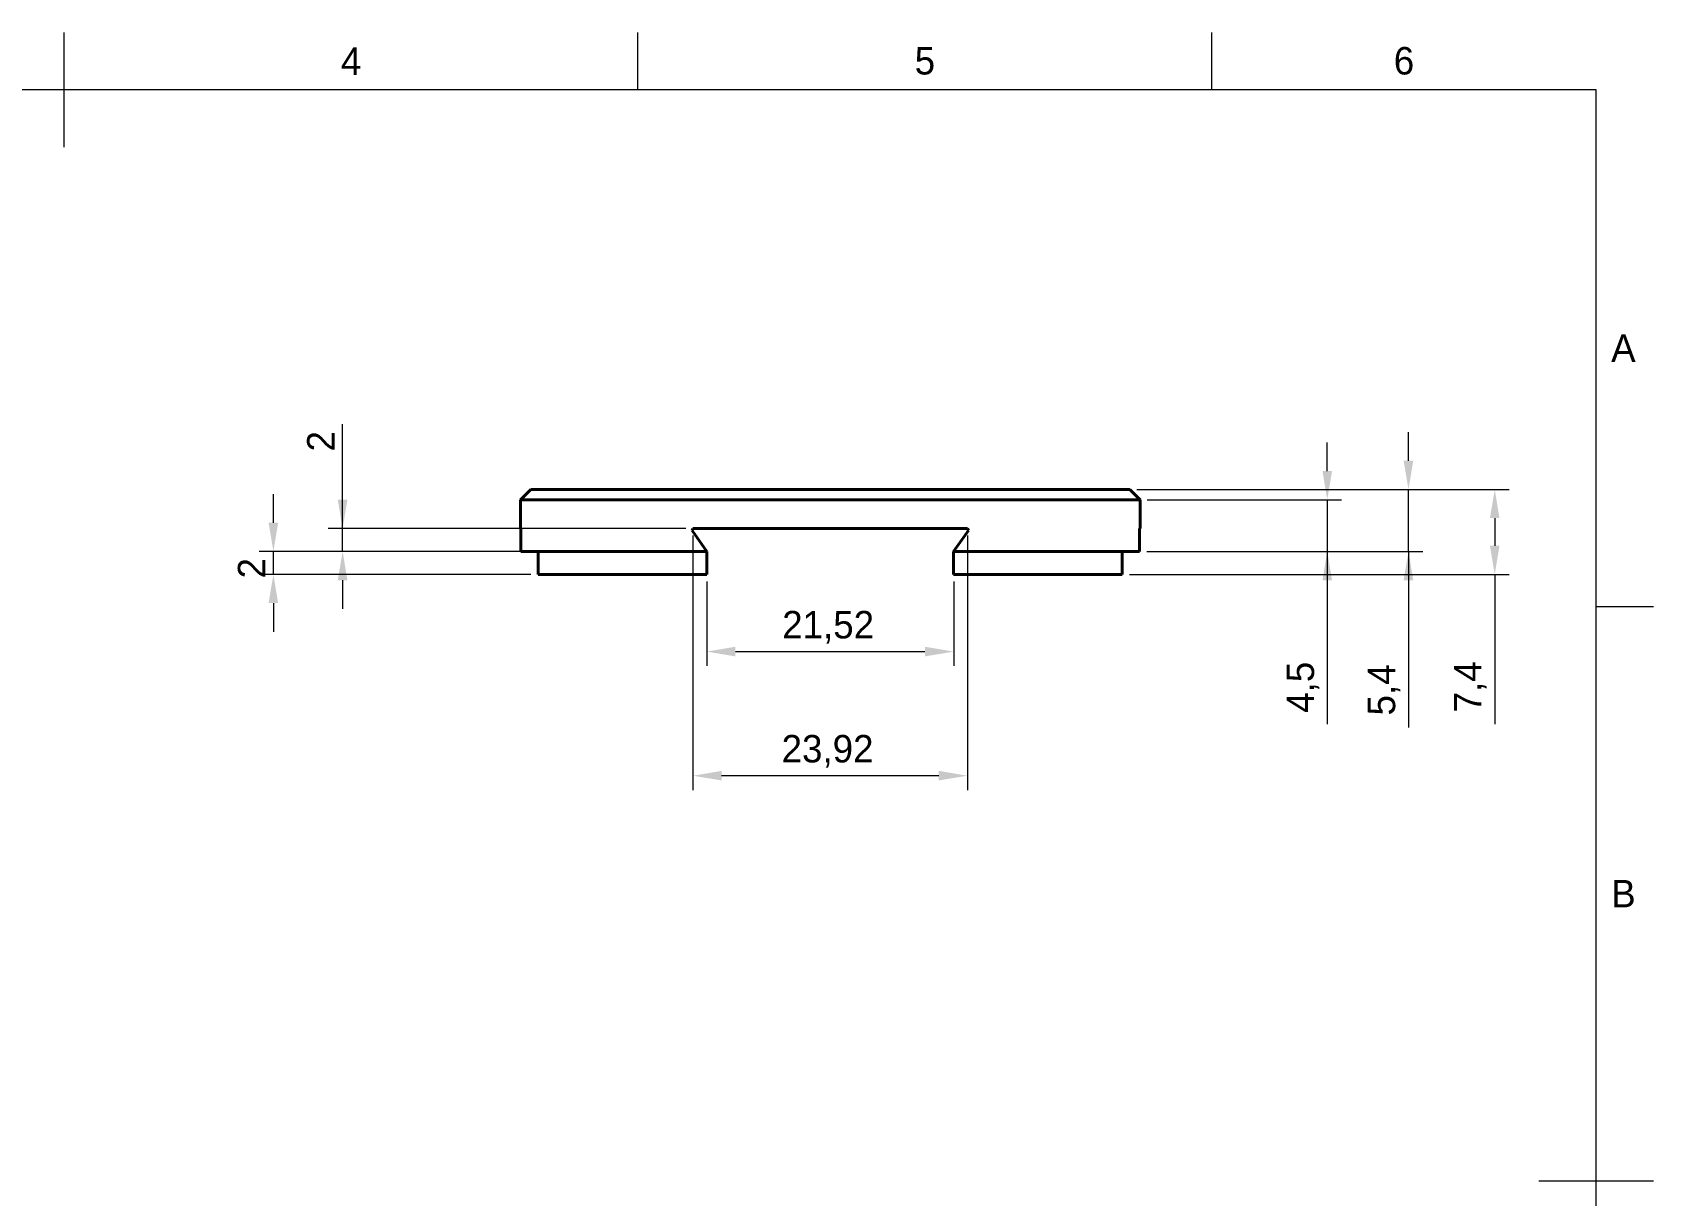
# Model space of a CAD drawing. Header units: millimetres. Extents: x 15 to 292, y 5 to 205.
# Drawn here: x 150.7 to 292, y 103.7 to 205 of the extents above; entities that cross this region are included whole.
import ezdxf

# ---------------------------------------------------------------- set-up
doc = ezdxf.new("R2010")
doc.units = ezdxf.units.MM
for name, color, linetype in [('Annotations', 7, 'Continuous'), ('Border', 7, 'Continuous'), ('Geometries', 7, 'Continuous')]:
    doc.layers.add(name, color=color, linetype=linetype)
doc.styles.add('Shapr0', font='txt', dxfattribs={"height": 2.3925})
doc.styles.add('Shapr3', font='txt', dxfattribs={"height": 2.3925})
doc.dimstyles.new('ISO-25', dxfattribs={"dimtxt": 2.5, "dimasz": 2.5, "dimexe": 1.25, "dimexo": 0.625, "dimtad": 1, "dimtxsty": 'Standard', "dimcen": 2.5, "dimadec": 0, "dimazin": 0, "dimtfac": 1, "dimtmove": 0, "dimatfit": 3, "dimfxl": 1, "dimarcsym": 0})

# ---------------------------------------------------------------- blocks, each defined once
blk = doc.blocks.new('*D6')
at = {"layer": 'Annotations', "color": 0, "linetype": 'Continuous', "lineweight": 15}
for p, q in [((209.49, 157.18), (209.49, 149.83)), ((231.01, 157.18), (231.01, 149.83)), ((211.99, 151.08), (228.51, 151.08))]:
    blk.add_line(p, q, dxfattribs=at)
at = {"layer": 'Annotations', "color": 0}
for points in [[(211.99, 151.5), (211.99, 150.66), (209.49, 151.08)], [(228.51, 150.66), (228.51, 151.5), (231.01, 151.08)]]:
    blk.add_solid(points, dxfattribs=at)
at = {"layer": 'Defpoints', "color": 0}
for p in [(209.49, 157.8), (231.01, 157.8), (231.01, 151.08)]:
    blk.add_point(p, dxfattribs=at)
at = {"layer": 'Annotations', "color": 0, "lineweight": 15, "insert": (220.07, 153.2), "char_height": 2.393, "attachment_point": 5, "style": 'Shapr3'}
blk.add_mtext('\\A1;21,52', dxfattribs=at)
blk = doc.blocks.new('*D7')
at = {"layer": 'Annotations', "color": 0, "linetype": 'Continuous', "lineweight": 15}
for p, q in [((177.76, 161.8), (177.76, 170.9)), ((177.76, 164.3), (177.76, 166.8)), ((207.67, 161.8), (176.51, 161.8)), ((177.76, 159.8), (177.76, 161.8)), ((208.87, 159.8), (176.51, 159.8)), ((177.76, 157.3), (177.76, 154.8))]:
    blk.add_line(p, q, dxfattribs=at)
at = {"layer": 'Annotations', "color": 0}
for points in [[(177.34, 164.3), (178.18, 164.3), (177.76, 161.8)], [(178.18, 157.3), (177.34, 157.3), (177.76, 159.8)]]:
    blk.add_solid(points, dxfattribs=at)
at = {"layer": 'Defpoints', "color": 0}
for p in [(177.76, 161.8), (208.29, 161.8), (209.49, 159.8)]:
    blk.add_point(p, dxfattribs=at)
at = {"layer": 'Annotations', "color": 0, "lineweight": 15, "insert": (175.86, 169.4), "char_height": 2.393, "attachment_point": 5, "rotation": 90, "style": 'Shapr3'}
blk.add_mtext('\\A1;2', dxfattribs=at)
blk = doc.blocks.new('*D8')
at = {"layer": 'Annotations', "color": 0, "linetype": 'Continuous', "lineweight": 15}
for p, q in [((263.56, 166.8), (263.56, 169.3)), ((247.88, 164.3), (264.81, 164.3)), ((263.56, 164.3), (263.56, 159.8)), ((247.83, 159.8), (264.81, 159.8)), ((263.56, 159.8), (263.56, 144.76)), ((263.56, 157.3), (263.56, 154.8))]:
    blk.add_line(p, q, dxfattribs=at)
at = {"layer": 'Annotations', "color": 0}
for points in [[(263.15, 166.8), (263.98, 166.8), (263.56, 164.3)], [(263.98, 157.3), (263.15, 157.3), (263.56, 159.8)]]:
    blk.add_solid(points, dxfattribs=at)
at = {"layer": 'Defpoints', "color": 0}
for p in [(247.25, 164.3), (247.21, 159.8), (263.56, 159.8)]:
    blk.add_point(p, dxfattribs=at)
at = {"layer": 'Annotations', "color": 0, "lineweight": 15, "insert": (261.44, 147.97), "char_height": 2.393, "attachment_point": 5, "rotation": 90, "style": 'Shapr3'}
blk.add_mtext('\\A1;4,5', dxfattribs=at)
blk = doc.blocks.new('*D9')
at = {"layer": 'Annotations', "color": 0, "linetype": 'Continuous', "lineweight": 15}
for p, q in [((270.64, 167.7), (270.64, 170.2)), ((246.97, 165.2), (271.89, 165.2)), ((270.64, 159.8), (270.64, 165.2)), ((247.83, 159.8), (271.89, 159.8)), ((270.64, 159.8), (270.64, 144.48)), ((270.64, 157.3), (270.64, 154.8))]:
    blk.add_line(p, q, dxfattribs=at)
at = {"layer": 'Annotations', "color": 0}
for points in [[(270.22, 167.7), (271.06, 167.7), (270.64, 165.2)], [(271.06, 157.3), (270.22, 157.3), (270.64, 159.8)]]:
    blk.add_solid(points, dxfattribs=at)
at = {"layer": 'Defpoints', "color": 0}
for p in [(246.35, 165.2), (270.64, 165.2), (247.21, 159.8)]:
    blk.add_point(p, dxfattribs=at)
at = {"layer": 'Annotations', "color": 0, "lineweight": 15, "insert": (268.51, 147.74), "char_height": 2.393, "attachment_point": 5, "rotation": 90, "style": 'Shapr3'}
blk.add_mtext('\\A1;5,4', dxfattribs=at)
blk = doc.blocks.new('*D10')
at = {"layer": 'Annotations', "color": 0, "linetype": 'Continuous', "lineweight": 15}
for p, q in [((246.97, 165.2), (279.41, 165.2)), ((278.16, 162.7), (278.16, 160.3)), ((246.33, 157.8), (279.41, 157.8)), ((278.16, 157.8), (278.16, 144.75))]:
    blk.add_line(p, q, dxfattribs=at)
at = {"layer": 'Annotations', "color": 0}
for points in [[(278.57, 162.7), (277.74, 162.7), (278.16, 165.2)], [(277.74, 160.3), (278.57, 160.3), (278.16, 157.8)]]:
    blk.add_solid(points, dxfattribs=at)
at = {"layer": 'Defpoints', "color": 0}
for p in [(246.35, 165.2), (245.7, 157.8), (278.16, 157.8)]:
    blk.add_point(p, dxfattribs=at)
at = {"layer": 'Annotations', "color": 0, "lineweight": 15, "insert": (276.03, 148.01), "char_height": 2.393, "attachment_point": 5, "rotation": 90, "style": 'Shapr3'}
blk.add_mtext('\\A1;7,4', dxfattribs=at)
blk = doc.blocks.new('*D11')
at = {"layer": 'Annotations', "color": 0, "linetype": 'Continuous', "lineweight": 15}
for p, q in [((171.73, 162.3), (171.73, 164.8)), ((194.17, 159.8), (170.48, 159.8)), ((171.73, 157.8), (171.73, 159.8)), ((194.17, 157.8), (170.48, 157.8)), ((171.73, 155.3), (171.73, 152.8))]:
    blk.add_line(p, q, dxfattribs=at)
at = {"layer": 'Annotations', "color": 0}
for points in [[(171.31, 162.3), (172.14, 162.3), (171.73, 159.8)], [(172.14, 155.3), (171.31, 155.3), (171.73, 157.8)]]:
    blk.add_solid(points, dxfattribs=at)
at = {"layer": 'Defpoints', "color": 0}
for p in [(171.73, 159.8), (194.8, 159.8), (194.8, 157.8)]:
    blk.add_point(p, dxfattribs=at)
at = {"layer": 'Annotations', "color": 0, "lineweight": 15, "insert": (169.83, 158.34), "char_height": 2.393, "attachment_point": 5, "rotation": 90, "style": 'Shapr3'}
blk.add_mtext('\\A1;2', dxfattribs=at)
blk = doc.blocks.new('*D12')
at = {"layer": 'Annotations', "color": 0, "linetype": 'Continuous', "lineweight": 15}
for p, q in [((208.29, 161.18), (208.29, 139.02)), ((232.21, 161.18), (232.21, 139.02)), ((229.71, 140.27), (210.79, 140.27))]:
    blk.add_line(p, q, dxfattribs=at)
at = {"layer": 'Annotations', "color": 0}
for points in [[(210.79, 140.69), (210.79, 139.86), (208.29, 140.27)], [(229.71, 139.86), (229.71, 140.69), (232.21, 140.27)]]:
    blk.add_solid(points, dxfattribs=at)
at = {"layer": 'Defpoints', "color": 0}
for p in [(208.29, 161.8), (232.21, 161.8), (208.29, 140.27)]:
    blk.add_point(p, dxfattribs=at)
at = {"layer": 'Annotations', "color": 0, "lineweight": 15, "insert": (220.02, 142.4), "char_height": 2.393, "attachment_point": 5, "style": 'Shapr3'}
blk.add_mtext('\\A1;23,92', dxfattribs=at)

msp = doc.modelspace()

# ---------------------------------------------------------------- linework, layer by layer
at = {"layer": 'Border', "linetype": 'Continuous', "lineweight": 15}
for p, q in [((153.5, 195), (153.5, 205)), ((203.5, 200), (203.5, 205)), ((253.5, 200), (253.5, 205)), ((287, 200), (20, 200)), ((287, 10), (287, 200)), ((287, 155), (292, 155)), ((282, 105), (292, 105))]:
    msp.add_line(p, q, dxfattribs=at)
at = {"layer": 'Geometries', "linetype": 'Continuous', "lineweight": 40}
for p, q in [((193.25, 164.3), (194.15, 165.2)), ((193.25, 161.8), (193.25, 164.3)), ((193.25, 164.3), (247.25, 164.3)), ((246.35, 165.2), (194.15, 165.2)), ((247.25, 164.3), (246.35, 165.2)), ((247.25, 161.8), (247.25, 164.3)), ((193.25, 161.8), (193.293, 161.8)), ((193.293, 161.8), (193.293, 159.8)), ((208.292, 161.8), (208.207, 161.636)), ((208.207, 161.636), (209.492, 159.8)), ((232.208, 161.8), (208.292, 161.8)), ((232.293, 161.636), (231.008, 159.8)), ((232.208, 161.8), (232.293, 161.636)), ((247.207, 161.8), (247.207, 159.8)), ((247.25, 161.8), (247.207, 161.8)), ((194.799, 159.8), (193.293, 159.8)), ((194.799, 157.8), (194.799, 159.8)), ((209.492, 159.8), (194.799, 159.8)), ((209.492, 159.8), (209.492, 157.8)), ((209.492, 159.8), (209.492, 159.8)), ((231.008, 159.8), (245.701, 159.8)), ((231.008, 159.8), (231.008, 157.8)), ((231.008, 159.8), (231.008, 159.8)), ((245.701, 157.8), (245.701, 159.8)), ((245.701, 159.8), (247.207, 159.8)), ((194.799, 157.8), (209.492, 157.8)), ((245.701, 157.8), (231.008, 157.8))]:
    msp.add_line(p, q, dxfattribs=at)

# ---------------------------------------------------------------- texts
at = {"layer": 'Border', "linetype": 'Continuous', "lineweight": 15, "char_height": 2.393, "width": 2.3925, "style": 'Shapr0'}
for s, insert, attachment_point in [('4', (178.5, 201.304), 8), ('5', (228.5, 201.304), 8), ('6', (270.25, 201.304), 8), ('A', (288.304, 177.5), 4), ('B', (288.304, 130), 4)]:
    msp.add_mtext(s, dxfattribs=dict(at, insert=insert, attachment_point=attachment_point))

# ---------------------------------------------------------------- dimensions: what is measured, and where the dimension line sits
at = {"layer": 'Annotations', "linetype": 'Continuous', "lineweight": 15}
for base, p1, p2, angle, picture, middle in [((177.758, 161.8), (209.492, 159.8), (208.292, 161.8), 270, '*D7', (177.758, 169.404)), ((270.639, 165.2), (247.207, 159.8), (246.35, 165.2), 90, '*D9', (270.639, 147.739)), ((263.562, 159.8), (247.25, 164.3), (247.207, 159.8), 90, '*D8', (263.562, 147.971)), ((171.726, 159.8), (194.799, 157.8), (194.799, 159.8), 90, '*D11', (171.726, 158.337)), ((278.158, 157.8), (246.35, 165.2), (245.701, 157.8), 90, '*D10', (278.158, 148.014))]:
    dim = msp.add_linear_dim(base=base, p1=p1, p2=p2, angle=angle, dimstyle='ISO-25', override={"dimscale": 1, "dimgap": 0.7, "dimdec": 2, "dimlfac": 1, "dimrnd": 0.01, "dimzin": 8, "dimdsep": 44, "dimtxsty": 'Shapr3', "dimse1": 0, "dimse2": 0, "dimadec": 2, "dimtol": 0, "dimlim": 0, "dimtp": 0, "dimtm": 0, "dimtfac": 0.6, "dimtdec": 8, "dimfrac": 2, "dimtolj": 1, "dimlwd": 15, "dimlwe": 15}, dxfattribs=at)
    dim.commit()
    dim.dimension.update_dxf_attribs({"geometry": picture, "text_midpoint": middle, "dimtype": 160})
for base, p1, p2, picture, middle in [((208.292, 140.272), (232.208, 161.8), (208.292, 161.8), '*D12', (220.02, 140.272)), ((231.008, 151.08), (209.492, 157.8), (231.008, 157.8), '*D6', (220.074, 151.08))]:
    dim = msp.add_linear_dim(base=base, p1=p1, p2=p2, dimstyle='ISO-25', override={"dimscale": 1, "dimgap": 0.7, "dimdec": 2, "dimlfac": 1, "dimrnd": 0.01, "dimzin": 8, "dimdsep": 44, "dimtxsty": 'Shapr3', "dimse1": 0, "dimse2": 0, "dimadec": 2, "dimtol": 0, "dimlim": 0, "dimtp": 0, "dimtm": 0, "dimtfac": 0.6, "dimtdec": 8, "dimfrac": 2, "dimtolj": 1, "dimlwd": 15, "dimlwe": 15}, dxfattribs=at)
    dim.commit()
    dim.dimension.update_dxf_attribs({"geometry": picture, "text_midpoint": middle, "dimtype": 160})

doc.saveas('drawing.dxf')
